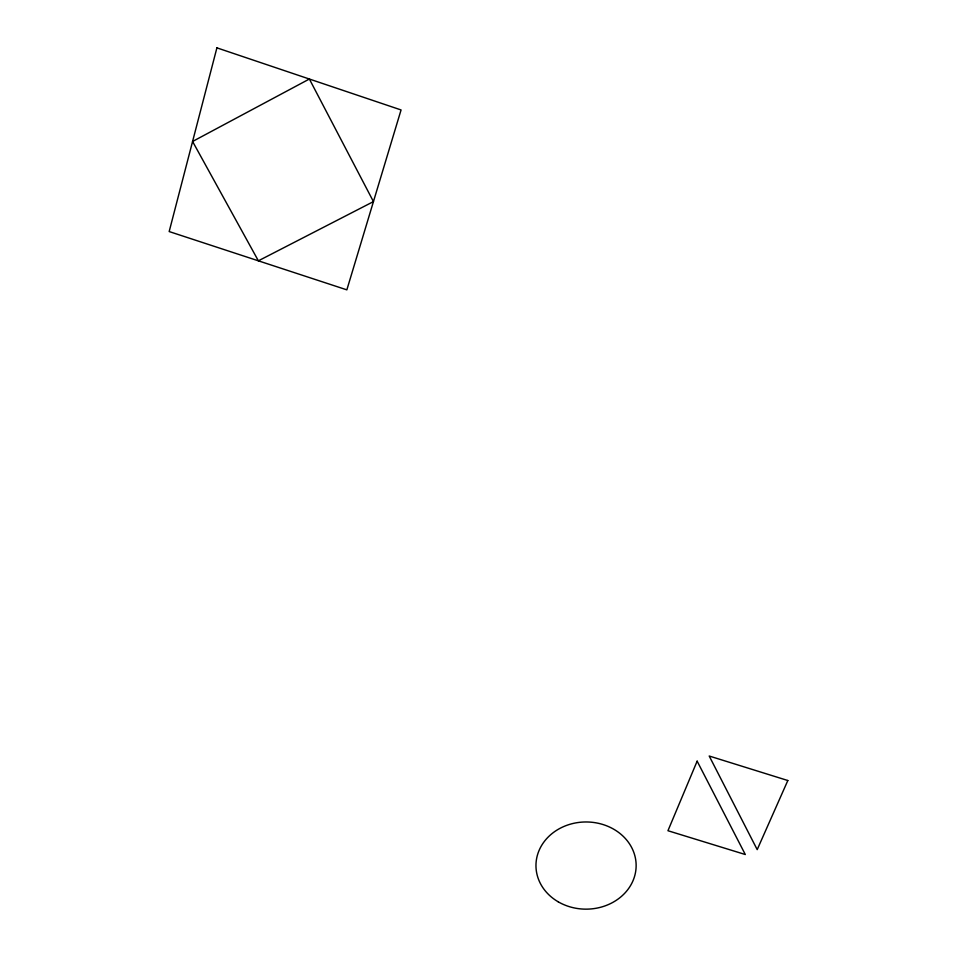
<?xml version="1.0" encoding="UTF-8"?>
<svg xmlns="http://www.w3.org/2000/svg" width="957" height="957" viewBox="0 0 957 957"><rect width="100%" height="100%" fill="white"/><g stroke="black" fill="none" stroke-linecap="round" stroke-linejoin="round"><path stroke-width="1.44" d="M216.904 47.85L169.174 231.558L346.853 289.851L401.067 109.947L216.904 47.85M697.139 761.162L667.95 830.724L745.3 854.517L697.139 761.162M787.826 780.517L757.202 849.625L709.209 756.018L787.826 780.517M309.374 79.024L192.584 141.469L258.378 260.818L373.445 201.604L309.374 79.024M558.242 901.829A50.087 43.591 -0.1 0 0 636.034 868.37A50.087 43.591 -0.1 0 0 563.864 826.489A50.087 43.591 -0.1 0 0 558.242 901.829"/></g></svg>
